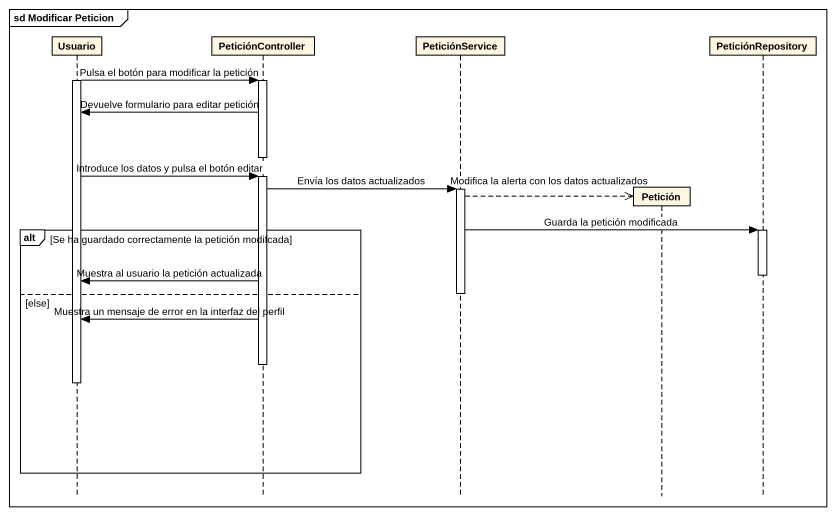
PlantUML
@startuml
mainframe sd Modificar Peticion
hide footbox
participant Usuario
participant PeticiónController
participant PeticiónService
participant Petición
participant PeticiónRepository

activate Usuario
Usuario -> PeticiónController : Pulsa el botón para modificar la petición
activate PeticiónController
PeticiónController -> Usuario : Devuelve formulario para editar petición
deactivate PeticiónController
Usuario -> PeticiónController : Introduce los datos y pulsa el botón editar
activate PeticiónController
PeticiónController -> PeticiónService : Envía los datos actualizados
activate PeticiónService
PeticiónService -->> Petición ** : Modifica la alerta con los datos actualizados
alt Se ha guardado correctamente la petición modifcada
  PeticiónService -> PeticiónRepository : Guarda la petición modificada
  activate PeticiónRepository
  deactivate PeticiónRepository
  PeticiónController -> Usuario : Muestra al usuario la petición actualizada
  deactivate PeticiónService
else else
  PeticiónController -> Usuario : Muestra un mensaje de error en la interfaz del perfil
  deactivate PeticiónController
  deactivate Usuario
end
@enduml
